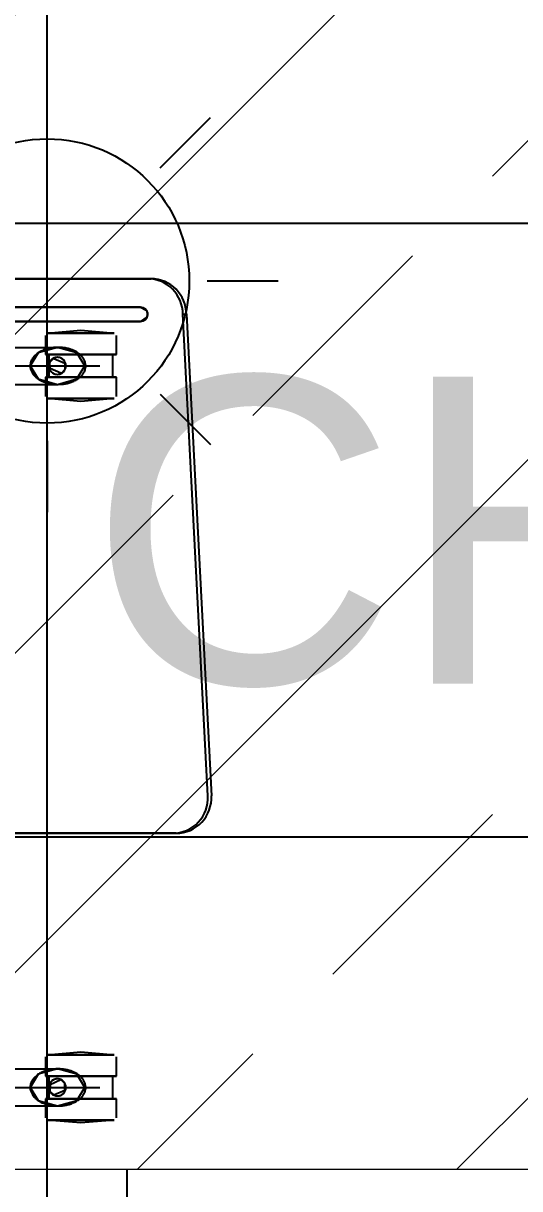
# Model space of a CAD drawing. Header units: millimetres. Extents: x -92759 to 184353, y -15225 to 86714.
# Drawn here: x 79084 to 79433, y 69203 to 70022 of the extents above; entities that cross this region are included whole.
import ezdxf

# ---------------------------------------------------------------- set-up
doc = ezdxf.new("R2010")
doc.units = ezdxf.units.MM
doc.linetypes.add('IDA - Grid Line', pattern=[2100, 1200, -300, 300, -300])
for name, color, linetype in [('0-1', 9, 'Continuous'), ('A-_FURT----_E', 9, 'Continuous'), ('A-PATT-CONC', 8, 'Continuous'), ('HF Text', 7, 'Continuous'), ('M-_SANIFIXR_E', 9, 'Continuous')]:
    doc.layers.add(name, color=color, linetype=linetype)
for name, color, linetype, true_color in [('A-_DETA----_ED-2', 1, 'Continuous', 0xff0000), ('E-_FIREALAM_E-1', 1, 'Continuous', 0xff0000), ('S-_ANOTGRID_E-1', 9, 'IDA - Grid Line', 0x808080)]:
    doc.layers.add(name, color=color, linetype=linetype, true_color=true_color)
doc.layers.add('HFI 9MM FPB', color=94, linetype='Continuous', lineweight=5)
doc.styles.add('Arial_4', font='arial.ttf', dxfattribs={"height": 1.8})

# ---------------------------------------------------------------- blocks, each defined once
blk = doc.blocks.new('IDA - Strobe Light - IDA - Strobe Light-8826107-BLK8_RHH_2ND STOREY PLAN')
at = {"layer": 'A-_DETA----_ED-2'}
for p, q in [((0, 312.5), (0, 362.5)), ((-79.55, 279.55), (-114.9, 314.9)), ((79.55, 279.55), (114.9, 314.9)), ((-112.5, 200), (-162.5, 200)), ((112.5, 200), (162.5, 200)), ((-79.55, 120.45), (-114.9, 85.1)), ((79.55, 120.45), (114.9, 85.1)), ((0, 87.5), (0, 37.5))]:
    blk.add_line(p, q, dxfattribs=at)
blk.add_circle((0, 200), 100, dxfattribs=at)
blk = doc.blocks.new('SIGMUND-LR R_ 2020 - SIGMUND-LR R_ 2020-8583273-2ND STOREY Copy 1')
at = {"layer": '0-1'}
for p, q in [((25, 640.38), (363.69, 657.99)), ((363.69, 655.56), (25, 637.94)), ((25, 637.94), (25, 640.38)), ((390, 630.78), (390, 633.21)), ((390, 633.21), (390, 500.97)), ((390, 498.53), (390, 630.78)), ((0, 615.56), (0, 613.13)), ((0, 417.05), (0, 615.56)), ((0, 613.13), (0, 414.62)), ((20, 608.16), (20, 414.62)), ((20, 414.62), (20, 608.16)), ((30, 414.62), (30, 608.16)), ((30, 608.16), (30, 414.62)), ((53.25, 591.23), (39.79, 591.23)), ((53.25, 591.23), (53.25, 541.23)), ((53.25, 541.23), (53.25, 591.23)), ((82.71, 591.23), (69.25, 591.23)), ((69.25, 591.23), (69.25, 541.23)), ((69.25, 541.23), (69.25, 591.23)), ((560.75, 591.23), (547.29, 591.23)), ((560.75, 541.23), (560.75, 591.23)), ((560.75, 591.23), (560.75, 541.23)), ((590.21, 591.23), (576.75, 591.23)), ((576.75, 541.23), (576.75, 591.23)), ((576.75, 591.23), (576.75, 541.23)), ((36.25, 566.23), (38.25, 589.69)), ((38.25, 542.77), (38.25, 589.69)), ((38.25, 589.69), (38.25, 542.77)), ((69.25, 588.73), (53.25, 588.73)), ((53.25, 588.73), (53.25, 543.73)), ((53.25, 543.73), (53.25, 588.73)), ((69.25, 588.73), (69.25, 543.73)), ((69.25, 543.73), (69.25, 588.73)), ((84.25, 589.69), (86.25, 566.23)), ((84.25, 589.69), (84.25, 542.77)), ((84.25, 542.77), (84.25, 589.69)), ((543.75, 566.23), (545.75, 589.69)), ((545.75, 542.77), (545.75, 589.69)), ((545.75, 589.69), (545.75, 542.77)), ((576.75, 588.73), (560.75, 588.73)), ((560.75, 543.73), (560.75, 588.73)), ((560.75, 588.73), (560.75, 543.73)), ((576.75, 543.73), (576.75, 588.73)), ((576.75, 588.73), (576.75, 543.73)), ((591.75, 589.69), (593.75, 566.23)), ((591.75, 589.69), (591.75, 542.77)), ((591.75, 542.77), (591.75, 589.69)), ((61.25, 246.08), (61.25, 579.49)), ((568.75, 246.08), (568.75, 579.49)), ((38.25, 542.77), (36.25, 566.23)), ((86.25, 566.23), (84.25, 542.77)), ((545.75, 542.77), (543.75, 566.23)), ((593.75, 566.23), (591.75, 542.77)), ((39.79, 541.23), (53.25, 541.23)), ((53.25, 543.73), (61.25, 543.73)), ((61.25, 543.73), (69.25, 543.73)), ((69.25, 541.23), (82.71, 541.23)), ((547.29, 541.23), (560.75, 541.23)), ((560.75, 543.73), (568.75, 543.73)), ((568.75, 543.73), (576.75, 543.73)), ((576.75, 541.23), (590.21, 541.23))]:
    blk.add_line(p, q, dxfattribs=at)
at = {"layer": '0-1', "flags": 128}
for points in [[(20, 608.16), (22.08, 612.23), (24.01, 613.06), (24.98, 613.16), (25.16, 613.16), (26.78, 612.83), (30, 608.16)], [(38.25, 542.77), (38.25, 547.37), (38.25, 559.38), (38.25, 574.07), (38.25, 585.69), (38.25, 589.69)], [(38.25, 589.69), (38.25, 585.09), (38.25, 573.09), (38.25, 558.39), (38.25, 546.78), (38.25, 542.77)], [(84.25, 589.69), (84.25, 585.09), (84.25, 573.09), (84.25, 558.39), (84.25, 546.78), (84.25, 542.77)], [(84.25, 542.77), (84.25, 547.37), (84.25, 559.38), (84.25, 574.07), (84.25, 585.69), (84.25, 589.69)], [(545.75, 542.77), (545.75, 547.37), (545.75, 559.38), (545.75, 574.07), (545.75, 585.69), (545.75, 589.69)], [(545.75, 589.69), (545.75, 585.09), (545.75, 573.09), (545.75, 558.39), (545.75, 546.78), (545.75, 542.77)], [(591.75, 589.69), (591.75, 585.09), (591.75, 573.09), (591.75, 558.39), (591.75, 546.78), (591.75, 542.77)], [(591.75, 542.77), (591.75, 547.37), (591.75, 559.38), (591.75, 574.07), (591.75, 585.69), (591.75, 589.69)], [(61.25, 568.93), (52.06, 563.31), (48.25, 549.73), (52.06, 536.16), (61.25, 530.53)], [(61.25, 530.53), (70.44, 536.16), (74.25, 549.73), (70.44, 563.31), (61.25, 568.93)], [(568.75, 568.93), (559.56, 563.31), (555.75, 549.73), (559.56, 536.16), (568.75, 530.53)], [(568.75, 530.53), (577.94, 536.16), (581.75, 549.73), (577.94, 563.31), (568.75, 568.93)], [(48.25, 246.08), (48.25, 428.31), (48.25, 550.14)], [(56.01, 547.31), (59.35, 554.85), (63.9, 554.99), (66.36, 552.51), (66.49, 552.15)], [(66.49, 552.15), (63.15, 544.62), (58.6, 544.48), (56.14, 546.96), (56.01, 547.31)], [(74.25, 246.08), (74.25, 428.31), (74.25, 550.14)], [(555.75, 246.08), (555.75, 428.31), (555.75, 550.14)], [(573.99, 547.31), (570.65, 554.85), (566.1, 554.99), (563.64, 552.51), (563.51, 552.15)], [(563.51, 552.15), (566.85, 544.62), (571.4, 544.48), (573.86, 546.96), (573.99, 547.31)], [(581.75, 246.08), (581.75, 428.31), (581.75, 550.14)]]:
    blk.add_lwpolyline(points, dxfattribs=at)
at = {"layer": '0-1'}
for centre, start, end in [((61.25, 549.73), 0, 180), ((61.25, 549.73), 0, 180), ((61.25, 549.73), 180, 0), ((61.25, 549.73), 180, 0), ((568.75, 549.73), 0, 180), ((568.75, 549.73), 0, 180), ((568.75, 549.73), 180, 0), ((568.75, 549.73), 180, 0)]:
    blk.add_arc(centre, 6, start, end, dxfattribs=at)
for centre, major_axis, start_param, end_param in [((365, 633.21), (25, 0), 0, 1.623156), ((365, 630.78), (25, 0), 0, 1.623156), ((25, 615.56), (-25, 0), 4.712389, 6.283185), ((25, 613.13), (-25, 0), 4.712389, 6.283185), ((25, 608.16), (-5, 0), 4.712389, 6.283185), ((25, 608.16), (-5, 0), 3.141593, 4.712389)]:
    blk.add_ellipse(centre, major_axis=major_axis, ratio=0.992546, start_param=start_param, end_param=end_param, dxfattribs=at)
for points, knots in [([(61.25, 569.69), (60.49, 569.62), (59.03, 569.37), (57.38, 568.78), (56.32, 568.22), (55.73, 567.86), (54.88, 567.25), (53.69, 566.13), (52.66, 564.82), (52.1, 564.02), (51.9, 563.73), (51.6, 563.28), (51.01, 562.28), (50.25, 560.64), (49.58, 558.83), (49.11, 557.24), (48.69, 555.36), (48.2, 552.04), (48.21, 548.18), (48.7, 544.86), (49.13, 542.98), (49.53, 541.61), (50.01, 540.26), (50.56, 538.93), (51.2, 537.63), (51.75, 536.73), (52.16, 536.14), (52.43, 535.75), (52.94, 535.07), (53.72, 534.13), (54.57, 533.27), (55.3, 532.67), (55.87, 532.28), (56.47, 531.93), (57.29, 531.51), (58.8, 530.91), (60.23, 530.62), (61.25, 530.53)], [-1, -1, -1, -1, -0.958333, -0.916667, -0.895833, -0.885417, -0.875, -0.833333, -0.791667, -0.78125, -0.776042, -0.770833, -0.75, -0.708333, -0.666667, -0.638889, -0.611111, -0.555556, -0.444444, -0.388889, -0.361111, -0.333333, -0.305556, -0.277778, -0.25, -0.222222, -0.215278, -0.208333, -0.194444, -0.166667, -0.138889, -0.125, -0.111111, -0.097222, -0.083333, -0.055556, 0, 0, 0, 0]), ([(61.25, 530.53), (62.01, 530.6), (63.47, 530.85), (65.12, 531.45), (66.18, 532.01), (66.77, 532.37), (67.62, 532.98), (68.8, 534.11), (69.83, 535.41), (70.4, 536.22), (70.59, 536.51), (70.88, 536.95), (71.47, 537.95), (72.24, 539.59), (72.9, 541.39), (73.37, 542.98), (73.8, 544.86), (74.29, 548.18), (74.3, 552.04), (73.81, 555.36), (73.39, 557.24), (72.98, 558.6), (72.5, 559.96), (71.95, 561.3), (71.31, 562.6), (70.76, 563.51), (70.35, 564.09), (70.08, 564.48), (69.57, 565.16), (68.79, 566.11), (67.93, 566.96), (67.2, 567.56), (66.62, 567.95), (66.03, 568.3), (65.21, 568.72), (63.7, 569.31), (62.26, 569.6), (61.25, 569.69)], [-1, -1, -1, -1, -0.958333, -0.916667, -0.895833, -0.885417, -0.875, -0.833333, -0.791667, -0.78125, -0.776042, -0.770833, -0.75, -0.708333, -0.666667, -0.638889, -0.611111, -0.555556, -0.444444, -0.388889, -0.361111, -0.333333, -0.305556, -0.277778, -0.25, -0.222222, -0.215278, -0.208333, -0.194444, -0.166667, -0.138889, -0.125, -0.111111, -0.097222, -0.083333, -0.055556, 0, 0, 0, 0]), ([(568.75, 569.69), (567.99, 569.62), (566.53, 569.37), (564.88, 568.78), (563.82, 568.22), (563.23, 567.86), (562.38, 567.25), (561.19, 566.13), (560.16, 564.82), (559.6, 564.02), (559.4, 563.73), (559.1, 563.28), (558.51, 562.28), (557.75, 560.64), (557.08, 558.83), (556.61, 557.24), (556.19, 555.36), (555.7, 552.04), (555.71, 548.18), (556.2, 544.86), (556.63, 542.98), (557.03, 541.61), (557.51, 540.26), (558.06, 538.93), (558.7, 537.63), (559.25, 536.73), (559.66, 536.14), (559.93, 535.75), (560.44, 535.07), (561.22, 534.13), (562.07, 533.27), (562.8, 532.67), (563.37, 532.28), (563.97, 531.93), (564.79, 531.51), (566.3, 530.91), (567.73, 530.62), (568.75, 530.53)], [-1, -1, -1, -1, -0.958333, -0.916667, -0.895833, -0.885417, -0.875, -0.833333, -0.791667, -0.78125, -0.776042, -0.770833, -0.75, -0.708333, -0.666667, -0.638889, -0.611111, -0.555556, -0.444444, -0.388889, -0.361111, -0.333333, -0.305556, -0.277778, -0.25, -0.222222, -0.215278, -0.208333, -0.194444, -0.166667, -0.138889, -0.125, -0.111111, -0.097222, -0.083333, -0.055556, 0, 0, 0, 0]), ([(568.75, 530.53), (569.51, 530.6), (570.97, 530.85), (572.62, 531.45), (573.68, 532.01), (574.27, 532.37), (575.12, 532.98), (576.3, 534.11), (577.33, 535.41), (577.9, 536.22), (578.09, 536.51), (578.38, 536.95), (578.97, 537.95), (579.74, 539.59), (580.4, 541.39), (580.87, 542.98), (581.3, 544.86), (581.79, 548.18), (581.8, 552.04), (581.31, 555.36), (580.89, 557.24), (580.48, 558.6), (580, 559.96), (579.45, 561.3), (578.81, 562.6), (578.26, 563.51), (577.85, 564.09), (577.58, 564.48), (577.07, 565.16), (576.29, 566.11), (575.43, 566.96), (574.7, 567.56), (574.12, 567.95), (573.53, 568.3), (572.71, 568.72), (571.2, 569.31), (569.76, 569.6), (568.75, 569.69)], [-1, -1, -1, -1, -0.958333, -0.916667, -0.895833, -0.885417, -0.875, -0.833333, -0.791667, -0.78125, -0.776042, -0.770833, -0.75, -0.708333, -0.666667, -0.638889, -0.611111, -0.555556, -0.444444, -0.388889, -0.361111, -0.333333, -0.305556, -0.277778, -0.25, -0.222222, -0.215278, -0.208333, -0.194444, -0.166667, -0.138889, -0.125, -0.111111, -0.097222, -0.083333, -0.055556, 0, 0, 0, 0]), ([(67.25, 549.73), (67.25, 550.27), (67.14, 551.14), (66.74, 552.18), (66.43, 552.77), (66.06, 553.34), (65.48, 554.03), (64.33, 554.98), (62.48, 555.77), (60.43, 555.77), (58.91, 555.3), (57.71, 554.65), (56.92, 553.93), (56.42, 553.3), (56.13, 552.88), (55.82, 552.33), (55.55, 551.66), (55.31, 550.78), (55.25, 550.14), (55.25, 549.73)], [0, 0, 0, 0, 0.111111, 0.166667, 0.194444, 0.222222, 0.277778, 0.333333, 0.444444, 0.555556, 0.611111, 0.666667, 0.75, 0.770833, 0.791667, 0.833333, 0.875, 0.916667, 1, 1, 1, 1]), ([(55.25, 549.73), (55.25, 549.15), (55.42, 548.05), (56.02, 546.69), (56.84, 545.59), (58.49, 544.19), (60.08, 543.73), (61.25, 543.73)], [0, 0, 0, 0, 0.142857, 0.285714, 0.428571, 0.571429, 1, 1, 1, 1]), ([(574.75, 549.73), (574.75, 550.27), (574.64, 551.14), (574.24, 552.18), (573.93, 552.77), (573.56, 553.34), (572.99, 554.03), (572.12, 554.74), (571.09, 555.3), (569.57, 555.77), (567.93, 555.77), (566.41, 555.3), (565.21, 554.65), (564.42, 553.93), (563.92, 553.3), (563.63, 552.88), (563.33, 552.33), (563.05, 551.66), (562.81, 550.78), (562.75, 550.14), (562.75, 549.73)], [0, 0, 0, 0, 0.111111, 0.166667, 0.194444, 0.222222, 0.277778, 0.333333, 0.388889, 0.444444, 0.555556, 0.611111, 0.666667, 0.75, 0.770833, 0.791667, 0.833333, 0.875, 0.916667, 1, 1, 1, 1]), ([(562.75, 549.73), (562.75, 549.15), (562.92, 548.05), (563.52, 546.69), (564.34, 545.59), (565.99, 544.19), (567.58, 543.73), (568.75, 543.73)], [0, 0, 0, 0, 0.142857, 0.285714, 0.428571, 0.571429, 1, 1, 1, 1])]:
    blk.add_open_spline(points, degree=3, knots=knots, dxfattribs=at)
for points in [[(61.25, 543.73), (61.64, 543.73), (62.43, 543.81), (63.58, 544.16), (64.67, 544.75), (65.66, 545.59), (66.48, 546.69), (67.08, 548.05), (67.25, 549.15), (67.25, 549.73)], [(568.75, 543.73), (569.14, 543.73), (569.93, 543.81), (571.08, 544.16), (572.17, 544.75), (573.16, 545.59), (573.98, 546.69), (574.58, 548.05), (574.75, 549.15), (574.75, 549.73)]]:
    blk.add_open_spline(points, degree=3, dxfattribs=at)
blk = doc.blocks.new('1599_FURN_RHH_BLK8 _NEW__2ND STY_dwg-10261561-BLK8_RHH_2ND STOREY PLAN')
at = {"layer": 'A-_FURT----_E', "rotation": 270}
blk.add_blockref('SIGMUND-LR R_ 2020 - SIGMUND-LR R_ 2020-8583273-2ND STOREY Copy 1', (-11742.21, -9498.54), dxfattribs=at)
blk = doc.blocks.new('A$C3019c3af')
at = {"layer": 'S-_ANOTGRID_E-1'}
blk.add_line((-3600, -20341.41), (-3600, 52351.75), dxfattribs=at)
at = {"layer": 'E-_FIREALAM_E-1', "rotation": 180}
blk.add_blockref('IDA - Strobe Light - IDA - Strobe Light-8826107-BLK8_RHH_2ND STOREY PLAN', (-3600, 37300), dxfattribs=at)
at = {"layer": 'M-_SANIFIXR_E'}
blk.add_blockref('1599_FURN_RHH_BLK8 _NEW__2ND STY_dwg-10261561-BLK8_RHH_2ND STOREY PLAN', (7599.78, 46600.1), dxfattribs=at)
blk = doc.blocks.new('RCP_B8L2')
at = {"layer": 'A-PATT-CONC'}
h = blk.add_hatch(dxfattribs=at)
h.set_pattern_fill('ANSI37', color=256, scale=189, angle=45)
h.set_pattern_definition([(90, (-370899.3, -151102.3), (-600.075, 0), []), (180, (-370899.3, -151102.3), (-6e-14, -600.075), [])])
h.paths.add_polyline_path([(-370899.32, -151102.3), (-373899.32, -151102.3), (-373899.32, -158302.3), (-370899.32, -158302.3)])
at = {"layer": 'HFI 9MM FPB'}
h = blk.add_hatch(dxfattribs=at)
h.set_pattern_fill('ANSI33', color=256, scale=50)
h.set_pattern_definition([(45, (-581589.02, -147239), (-224.5064, 224.5064), []), (45, (-581364.5, -147239), (-224.5064, 224.5064), [158.75, -79.375])])
h.paths.add_polyline_path([(-370899.32, -151102.3), (-373899.32, -151102.3), (-373899.32, -158302.3), (-370899.32, -158302.3)], flags=16)
edge = h.paths.add_edge_path()
edge.add_line((-373218.07, -158677.3), (-373818.07, -158677.3))
edge.add_line((-373818.07, -158677.3), (-373818.07, -159161.3))
edge.add_line((-373818.07, -159127.3), (-374768.07, -159127.3))
edge.add_line((-374768.07, -159127.3), (-374768.07, -149827.3))
edge.add_line((-374768.07, -149827.3), (-373818.07, -149827.3))
edge.add_line((-373818.07, -149827.3), (-373818.07, -150277.3))
edge.add_line((-373818.07, -150277.3), (-373218.07, -150277.3))
edge.add_line((-373218.07, -150277.3), (-373218.07, -149827.3))
edge.add_line((-373218.07, -149827.3), (-371918.07, -149827.3))
edge.add_line((-371918.07, -149827.3), (-371918.07, -150277.3))
edge.add_line((-371918.07, -150277.3), (-369968.07, -150277.3))
edge.add_line((-369968.07, -150277.3), (-369968.07, -157777.3))
edge.add_line((-369968.07, -157777.3), (-370568.07, -157777.3))
edge.add_line((-370568.07, -157777.3), (-370568.07, -159127.3))
edge.add_line((-370568.07, -159127.3), (-373218.07, -159127.3))
edge.add_line((-373218.07, -159127.3), (-373218.07, -158677.3))
blk.add_lwpolyline([(-373899.32, -158302.3), (-370899.32, -158302.3), (-370899.32, -151102.3), (-373899.32, -151102.3)], close=True, dxfattribs=at)
at = {"layer": 'HF Text', "insert": (-373489.19, -150544.63), "char_height": 215.853, "width": 1353.5852, "attachment_point": 1, "style": 'Arial_4', "bg_fill": 16, "box_fill_scale": 1.5, "bg_fill_color": 256, "bg_fill_transparency": 0}
blk.add_mtext('CH= 2800', dxfattribs=at)

msp = doc.modelspace()

# ---------------------------------------------------------------- block references
at = {"layer": '0-1'}
msp.add_blockref('A$C3019c3af', (82701.06, 32741.24), dxfattribs=at)
at = {"layer": 'A-PATT-CONC'}
msp.add_blockref('RCP_B8L2', (452619.12, 220318.54), dxfattribs=at)

doc.saveas('drawing.dxf')
